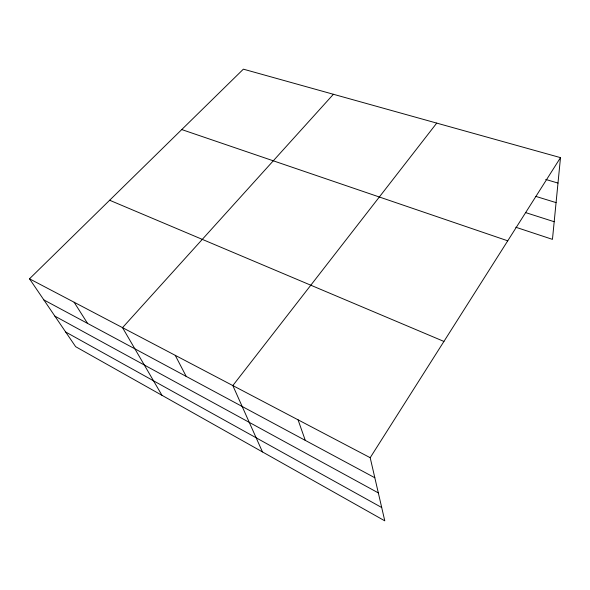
<?xml version="1.0" encoding="UTF-8"?>
<svg xmlns="http://www.w3.org/2000/svg" width="590" height="590" viewBox="0 0 590 590"><rect width="100%" height="100%" fill="white"/><g stroke="black" fill="none" stroke-linecap="round" stroke-linejoin="round"><path stroke-width="0.89" d="M560.5 157.633L370.195 457.7L384.783 520.837L75.653 346.684L29.5 278.805L243.375 69.163L560.5 157.633L552.454 239.363L515.793 227.231M436.74 123.103L232.836 385.572L262.462 451.925M333.402 94.275L122.528 327.649L161.984 395.322M545.721 179.448L557.993 183.07M535.86 196.404L556.075 202.613M525.528 212.57L554.187 221.729M181.75 129.571L507.747 240.816M109.644 200.246L443.931 341.433M29.5 278.805L370.195 457.7M43.844 299.904L374.827 477.752M54.877 316.129L378.33 492.901M65.682 332.015L381.708 507.525M74.119 302.235L87.556 323.394M175.23 355.328L186.219 376.405M298.061 419.829L305.288 440.383"/></g></svg>
